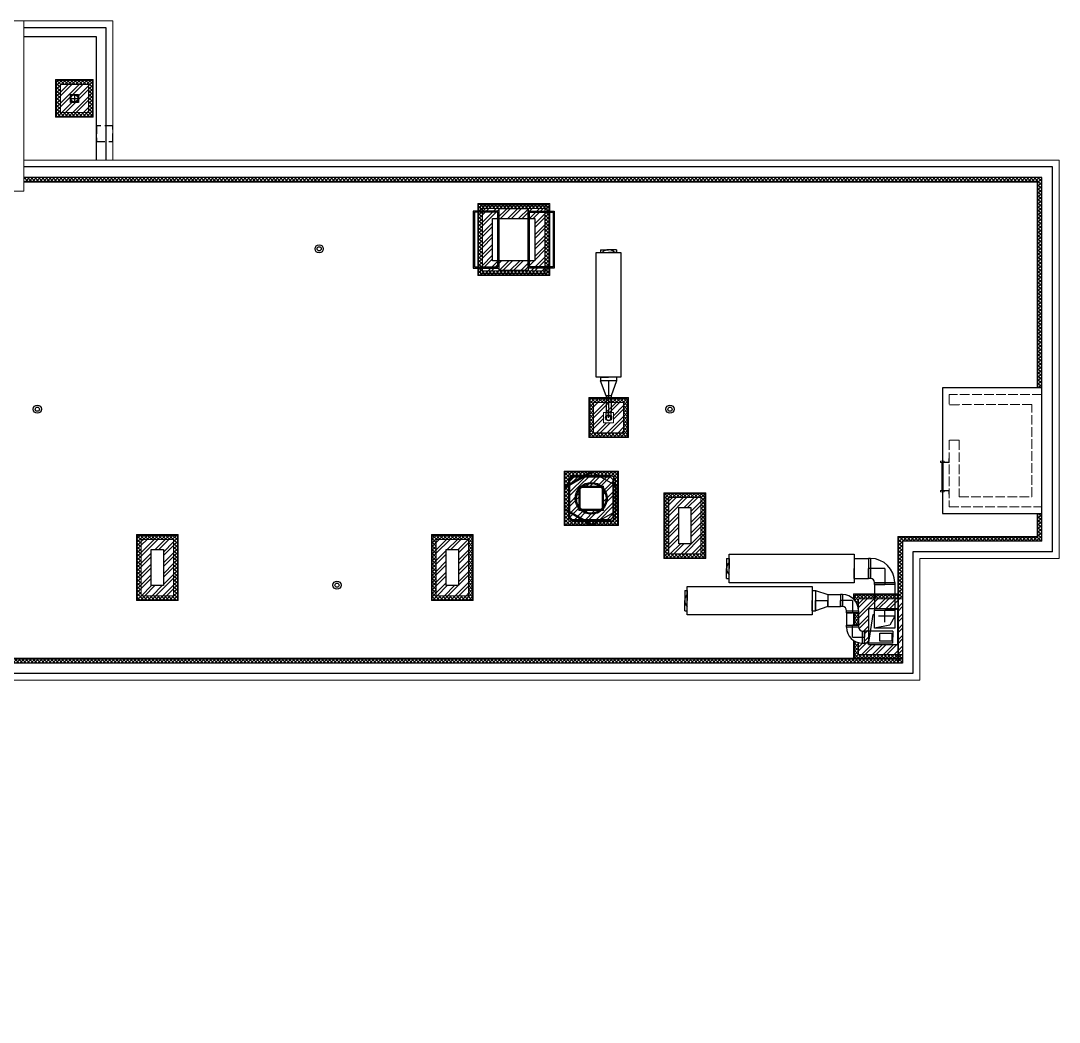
# Model space of a CAD drawing. Header units: millimetres. Extents: x -222892 to 671268, y 0 to 135099.
# Drawn here: x 633903 to 659752, y 106598 to 131531 of the extents above; entities that cross this region are included whole.
import ezdxf

# ---------------------------------------------------------------- set-up
doc = ezdxf.new("R2010")
doc.units = ezdxf.units.MM
for name, pattern in [('ACAD_ISO02W100', [15, 12, -3]), ('CENTER2', [28.575, 19.05, -3.175, 3.175, -3.175]), ('HIDDEN', [6, 4, -2])]:
    doc.linetypes.add(name, pattern=pattern)
for name, color, linetype in [('Aks_скрытые_линии', 7, 'HIDDEN'), ('Aks_Схема', 3, 'Continuous'), ('АР_Парапет', 142, 'Continuous'), ('Аэратор', 20, 'Continuous'), ('М_0_ВД1', 1, 'Continuous'), ('М_0_ПД2', 181, 'Continuous'), ('М_3_транзиты 7эт', 112, 'Continuous'), ('М_дефлектор', 122, 'Continuous'), ('перекр 0.3', 181, 'Continuous'), ('ПРОЕМЫ ОВ', 173, 'Continuous')]:
    doc.layers.add(name, color=color, linetype=linetype)
for name, color, linetype, lineweight in [('АР_Навесной фасад', 190, 'Continuous', 5), ('АР_Перегородки кирпич', 244, 'Continuous', 5), ('АР_Перегородки_кирпич_Штрих', 244, 'Continuous', 5), ('АР_Утеплитель', 154, 'Continuous', 5), ('АР_Штрих утеплитель', 24, 'Continuous', 5), ('М_0_В35', 142, 'Continuous', 25), ('пунктир', 251, 'Continuous', 5), ('Специальное оборудование', 7, 'Continuous', 5)]:
    doc.layers.add(name, color=color, linetype=linetype, lineweight=lineweight)

# ---------------------------------------------------------------- blocks, each defined once
blk = doc.blocks.new('A$Cd8bddbec')
at = {"color": 251, "linetype": 'ByBlock'}
for points in [[(-175, 0), (175, 0)], [(-2, 175), (-2, -175)]]:
    blk.add_lwpolyline(points, dxfattribs=at)
blk.add_circle((0, 0), 175, dxfattribs=at)
at = {"layer": 'М_дефлектор'}
blk.add_circle((-2, 0), 200, dxfattribs=at)
blk = doc.blocks.new('Aks_es_drop_rect_500_300_100_50_50_wipe')
at = {"color": 0, "linetype": 'ByBlock', "lineweight": -2}
blk.add_wipeout([(-2.5, 1.5), (2.5, 1.5), (2.5, -3), (-2.5, -3)], dxfattribs=at)
blk = doc.blocks.new('Aks_es_drop_rect_500_300_100_50_50')
at = {"color": 0, "linetype": 'ByBlock', "lineweight": -2}
blk.add_blockref('Aks_es_drop_rect_500_300_100_50_50_wipe', (0, 0), dxfattribs=at)
for p, q in [((-2.5, 1.5), (2.5, 1.5)), ((-2.5, -3), (-2.5, 1.5)), ((2.5, 1.5), (2.5, -3)), ((2.5, -3), (-2.5, -3))]:
    blk.add_line(p, q, dxfattribs=at)
at = {"layer": 'Aks_скрытые_линии'}
for p, q in [((-2.5, -1.5), (-1.25, 0.75)), ((-1.25, 0.75), (2.5, 1.5)), ((-2.5, -1.5), (2.5, -1.5))]:
    blk.add_line(p, q, dxfattribs=at)
at = {"layer": 'Aks_Схема'}
blk.add_line((0, 0), (0, -3), dxfattribs=at)
blk = doc.blocks.new('Aks_es_rect_300_90_100_50_50_wipe')
at = {"color": 0, "linetype": 'ByBlock', "lineweight": -2}
blk.add_wipeout([(1.5, -2.5), (1.5, -3), (-1.5, -3), (-1.5, -2.5), (-1.49, -2.19), (-1.45, -1.87), (-1.39, -1.57), (-1.3, -1.26), (-1.2, -0.97), (-1.06, -0.68), (-0.91, -0.41), (-0.74, -0.15), (-0.54, 0.1), (-0.33, 0.33), (-0.1, 0.54), (0.15, 0.74), (0.41, 0.91), (0.68, 1.06), (0.97, 1.2), (1.26, 1.3), (1.57, 1.39), (1.87, 1.45), (2.19, 1.49), (2.5, 1.5), (3, 1.5), (3, -1.5), (2.5, -1.5), (2.42, -1.5), (2.34, -1.51), (2.27, -1.53), (2.19, -1.55), (2.12, -1.58), (2.05, -1.61), (1.98, -1.65), (1.91, -1.69), (1.85, -1.74), (1.79, -1.79), (1.74, -1.85), (1.69, -1.91), (1.65, -1.98), (1.61, -2.05), (1.58, -2.12), (1.55, -2.19), (1.53, -2.27), (1.51, -2.34), (1.5, -2.42)], dxfattribs=at)
blk = doc.blocks.new('Aks_es_rect_300_90_100_50_50')
at = {"color": 0, "linetype": 'ByBlock', "lineweight": -2}
blk.add_blockref('Aks_es_rect_300_90_100_50_50_wipe', (0, 0), dxfattribs=at)
for p, q in [((2.5, -1.5), (2.5, 1.5)), ((2.5, 1.5), (3, 1.5)), ((3, 1.5), (3, -1.5)), ((-1.5, -2.5), (1.5, -2.5)), ((-1.5, -2.5), (-1.5, -3)), ((1.5, -2.5), (1.5, -3)), ((3, -1.5), (2.5, -1.5)), ((-1.5, -3), (1.5, -3))]:
    blk.add_line(p, q, dxfattribs=at)
for radius in [4, 1]:
    blk.add_arc((2.5, -2.5), radius, 90, 180, dxfattribs=at)
at = {"layer": 'Aks_Схема'}
for q in [(3, 0), (0, -3)]:
    blk.add_line((0, 0), q, dxfattribs=at)
blk = doc.blocks.new('ВВПС300_200')
at = {"linetype": 'ByBlock'}
for p, q in [((-1.5, 1), (1.5, 1)), ((-1.5, -1), (-1.5, 1)), ((1.5, 1), (1.5, -1)), ((1.5, -1), (-1.5, -1))]:
    blk.add_line(p, q, dxfattribs=at)
blk = doc.blocks.new('*U4608')
at = {"linetype": 'ByBlock'}
for p, q in [((-15.55, -3.05), (-15.55, 3.05)), ((-15.55, 3.05), (15.55, 3.05)), ((15.55, 3.05), (15.55, -3.05)), ((15.55, -3.05), (-15.55, -3.05))]:
    blk.add_line(p, q, dxfattribs=at)
blk = doc.blocks.new('Aks_rs_mixed_400x200_to_125_375_wipe')
at = {"color": 0, "linetype": 'ByBlock', "lineweight": -2}
blk.add_wipeout([(-2, 0), (2, 0), (0.625, 3.75), (-0.625, 3.75)], dxfattribs=at)
blk = doc.blocks.new('Aks_rs_mixed_400x200_to_125_375')
at = {"color": 0, "linetype": 'ByBlock', "lineweight": -2}
blk.add_blockref('Aks_rs_mixed_400x200_to_125_375_wipe', (0, 0), dxfattribs=at)
for p, q in [((-2, 0), (-0.625, 3.75)), ((-0.625, 3.75), (0.625, 3.75)), ((0.625, 3.75), (2, 0)), ((-2, 0), (2, 0))]:
    blk.add_line(p, q, dxfattribs=at)
at = {"layer": 'Aks_Схема'}
blk.add_line((0, 0), (0, 3.75), dxfattribs=at)
blk = doc.blocks.new('Aks_es_drop_rnd_125_125_wipe')
at = {"color": 0, "linetype": 'ByBlock', "lineweight": -2}
blk.add_wipeout([(-0.62, 0), (-0.62, 0.07), (-0.61, 0.13), (-0.59, 0.19), (-0.57, 0.25), (-0.54, 0.31), (-0.51, 0.37), (-0.46, 0.42), (-0.42, 0.46), (-0.37, 0.51), (-0.31, 0.54), (-0.25, 0.57), (-0.19, 0.59), (-0.13, 0.61), (-0.07, 0.62), (0, 0.62), (0.07, 0.62), (0.13, 0.61), (0.19, 0.59), (0.25, 0.57), (0.31, 0.54), (0.37, 0.51), (0.42, 0.46), (0.46, 0.42), (0.51, 0.37), (0.54, 0.31), (0.57, 0.25), (0.59, 0.19), (0.61, 0.13), (0.62, 0.07), (0.62, 0), (0.62, -1.25), (-0.62, -1.25)], dxfattribs=at)
blk = doc.blocks.new('Aks_es_drop_rnd_125_125')
at = {"color": 0, "linetype": 'ByBlock', "lineweight": -2}
blk.add_arc((0, 0), 0.625, 0, 180, dxfattribs=at)
blk.add_blockref('Aks_es_drop_rnd_125_125_wipe', (0, 0), dxfattribs=at)
for p, q in [((-0.62, 0), (-0.62, -1.25)), ((0.62, 0), (0.62, -1.25)), ((-0.62, -1.25), (0.62, -1.25))]:
    blk.add_line(p, q, dxfattribs=at)
at = {"color": 200, "linetype": 'CENTER2', "lineweight": -2}
blk.add_line((0, 0), (0, -1.25), dxfattribs=at)
at = {"color": 0, "linetype": 'ByBlock', "lineweight": -2}
blk.add_arc((0, 0), 0.625, 0, 180, dxfattribs=at)
at = {"layer": 'Aks_скрытые_линии'}
for centre, radius, start, end in [((0, 0), 0.625, 180, 0), ((0.11, 0.11), 0.644, 149.0362, 300.9638)]:
    blk.add_arc(centre, radius, start, end, dxfattribs=at)
at = {"layer": 'Aks_Схема'}
blk.add_line((0, 0), (0, -1.25), dxfattribs=at)
blk = doc.blocks.new('*U4720')
at = {"linetype": 'ByBlock'}
for p, q in [((-15.55, -3.55), (-15.55, 3.55)), ((-15.55, 3.55), (15.55, 3.55)), ((15.55, 3.55), (15.55, -3.55)), ((15.55, -3.55), (-15.55, -3.55))]:
    blk.add_line(p, q, dxfattribs=at)
blk = doc.blocks.new('Aks_rs_rect_500x300_to_300x200_300_wipe')
at = {"color": 0, "linetype": 'ByBlock', "lineweight": -2}
blk.add_wipeout([(-2.5, 0), (2.5, 0), (1.5, 3), (-1.5, 3)], dxfattribs=at)
blk = doc.blocks.new('Aks_rs_rect_500x300_to_300x200_300')
at = {"color": 0, "linetype": 'ByBlock', "lineweight": -2}
blk.add_blockref('Aks_rs_rect_500x300_to_300x200_300_wipe', (0, 0), dxfattribs=at)
for p, q in [((-2.5, 0), (-1.5, 3)), ((-1.5, 3), (1.5, 3)), ((1.5, 3), (2.5, 0)), ((-2.5, 0), (2.5, 0))]:
    blk.add_line(p, q, dxfattribs=at)
at = {"layer": 'Aks_Схема'}
blk.add_line((0, 0), (0, 3), dxfattribs=at)
blk = doc.blocks.new('Aks_es_rect_500_90_100_50_50_wipe')
at = {"color": 0, "linetype": 'ByBlock', "lineweight": -2}
blk.add_wipeout([(2.5, -3.5), (2.5, -4), (-2.5, -4), (-2.5, -3.5), (-2.48, -3.03), (-2.43, -2.56), (-2.33, -2.1), (-2.21, -1.65), (-2.04, -1.2), (-1.85, -0.78), (-1.62, -0.37), (-1.35, 0.03), (-1.06, 0.4), (-0.74, 0.74), (-0.4, 1.06), (-0.03, 1.35), (0.37, 1.62), (0.78, 1.85), (1.2, 2.04), (1.65, 2.21), (2.1, 2.33), (2.56, 2.43), (3.03, 2.48), (3.5, 2.5), (4, 2.5), (4, -2.5), (3.5, -2.5), (3.42, -2.5), (3.34, -2.51), (3.27, -2.53), (3.19, -2.55), (3.12, -2.58), (3.05, -2.61), (2.98, -2.65), (2.91, -2.69), (2.85, -2.74), (2.79, -2.79), (2.74, -2.85), (2.69, -2.91), (2.65, -2.98), (2.61, -3.05), (2.58, -3.12), (2.55, -3.19), (2.53, -3.27), (2.51, -3.34), (2.5, -3.42)], dxfattribs=at)
blk = doc.blocks.new('Aks_es_rect_500_90_100_50_50')
at = {"color": 0, "linetype": 'ByBlock', "lineweight": -2}
blk.add_blockref('Aks_es_rect_500_90_100_50_50_wipe', (0, 0), dxfattribs=at)
for p, q in [((3.5, -2.5), (3.5, 2.5)), ((3.5, 2.5), (4, 2.5)), ((4, 2.5), (4, -2.5)), ((4, -2.5), (3.5, -2.5)), ((-2.5, -3.5), (2.5, -3.5)), ((-2.5, -3.5), (-2.5, -4)), ((-2.5, -4), (2.5, -4)), ((2.5, -3.5), (2.5, -4))]:
    blk.add_line(p, q, dxfattribs=at)
for radius in [6, 1]:
    blk.add_arc((3.5, -3.5), radius, 90, 180, dxfattribs=at)
at = {"layer": 'Aks_Схема'}
for q in [(4, 0), (0, -4)]:
    blk.add_line((0, 0), q, dxfattribs=at)
blk = doc.blocks.new('A$C64099ede')
at = {"layer": 'М_0_ПД2', "color": 251}
for points in [[(-455, 0), (-192, 455)], [(-455, 0), (-192, 455)], [(-438, -10), (-175, 445)], [(-192, 455), (192, 455)], [(-192, 455), (192, 455)], [(-175, 445), (-192, 455)], [(175, 445), (192, 455)], [(438, -10), (175, 445)], [(455, 0), (192, 455)], [(-455, 0), (-192, -455)], [(-455, 0), (-438, -10)], [(455, 0), (192, -455)], [(455, 0), (438, -10)], [(192, -435), (-192, -435)], [(192, -455), (-192, -455)], [(192, -455), (-192, -455)]]:
    blk.add_lwpolyline(points, dxfattribs=at)
blk.add_circle((0, 0), 270, dxfattribs=at)
at = {"layer": 'М_0_ПД2', "color": 7}
blk.add_circle((0, 0), 250, dxfattribs=at)
blk = doc.blocks.new('A$C744eaef8')
at = {"layer": 'М_0_ПД2', "color": 7}
for points in [[(390, -477), (-390, -477), (-463, -405), (-463, 376), (-390, 448), (390, 448), (463, 376), (463, -405)], [(375, -427), (-375, -427), (-427, -375), (-427, 375), (-375, 427), (375, 427), (427, 375), (427, -375)]]:
    blk.add_lwpolyline(points, close=True, dxfattribs=at)
at = {"layer": 'М_0_ПД2', "xscale": 1.175824175868132, "yscale": 1.175824175868132, "zscale": 1.175824175868132}
blk.add_blockref('A$C64099ede', (0, 0), dxfattribs=at)
blk = doc.blocks.new('A$C608f0813')
at = {"layer": 'М_0_ВД1', "color": 7}
for points in [[(677, 575), (677, 677), (-678, 677), (-678, 575)], [(-678, -575), (-678, -678), (677, -678), (677, -575)]]:
    blk.add_lwpolyline(points, dxfattribs=at)
at = {"layer": 'М_0_ВД1'}
for points in [[(-817, -575), (-294, -575), (-294, 575), (-817, 575)], [(-294, 625), (294, 625), (294, -625), (-294, -625)], [(818, -575), (294, -575), (294, 575), (818, 575)]]:
    blk.add_lwpolyline(points, close=True, dxfattribs=at)
at = {"layer": 'М_0_ВД1', "color": 251}
for points in [[(-792, -550), (-319, -550), (-319, 550), (-792, 550)], [(793, -550), (319, -550), (319, 550), (793, 550)]]:
    blk.add_lwpolyline(points, close=True, dxfattribs=at)
blk = doc.blocks.new('LADDER_12760 - LADDER_12760-5164013-3_1 этаж')
at = {"layer": 'Специальное оборудование'}
for p, q in [((25, 95), (-50, 95)), ((-50, 95), (-50, 88)), ((-50, 88), (18, 88)), ((0, 0), (25, 0)), ((0, -76.2), (0, 0)), ((18, 88), (18, 0)), ((25, 0), (25, 95)), ((25, 0), (25, -76.2)), ((575, 95), (575, 0)), ((650, 95), (575, 95)), ((575, 0), (600, 0)), ((575, -76.2), (575, 0)), ((582, 0), (582, 88)), ((582, 88), (650, 88)), ((600, 0), (600, -76.2)), ((650, 88), (650, 95)), ((25, -76.2), (0, -76.2)), ((25, -25.4), (575, -25.4)), ((575, -45.4), (25, -45.4)), ((600, -76.2), (575, -76.2))]:
    blk.add_line(p, q, dxfattribs=at)

msp = doc.modelspace()

# ---------------------------------------------------------------- hatches: boundary and pattern name
at = {"layer": 'АР_Перегородки_кирпич_Штрих', "ltscale": 500}
h = msp.add_hatch(dxfattribs=at)
h.set_pattern_fill('ANSI32', color=256, scale=20)
h.paths.add_polyline_path([(635588.3, 129247.5), (634889.2, 129247.5), (634889.2, 129947.5), (635588.3, 129947.5)])
h.paths.add_polyline_path([(635338.3, 129497.5), (635139.2, 129497.5), (635139.2, 129697.5), (635338.3, 129697.5)], flags=16)
h = msp.add_hatch(dxfattribs=at)
h.set_pattern_fill('ANSI32', color=256, scale=20)
h.paths.add_polyline_path([(646948.7, 125307.3), (645397.7, 125307.3), (645397.7, 126858.3), (646948.7, 126858.3)])
h.paths.add_polyline_path([(646698.7, 125557.3), (645647.7, 125557.3), (645647.7, 126608.3), (646698.7, 126608.3)], flags=16)
h = msp.add_hatch(dxfattribs=at)
h.set_pattern_fill('ANSI32', color=256, scale=20)
h.paths.add_polyline_path([(648909.9, 121272.2), (648159.9, 121272.2), (648159.9, 122028.5), (648909.9, 122028.5)])
h.paths.add_polyline_path([(648659.9, 121522.2), (648409.9, 121522.2), (648409.9, 121778.5), (648659.9, 121778.5)], flags=16)
h = msp.add_hatch(dxfattribs=at)
h.set_pattern_fill('ANSI32', color=256, scale=20)
h.paths.add_polyline_path([(648658.7, 119084.7), (647546.6, 119084.7), (647546.6, 120196.8), (648658.7, 120196.8)])
h.paths.add_polyline_path([(648408.7, 119334.7), (647796.6, 119334.7), (647796.6, 119946.8), (648408.7, 119946.8)], flags=16)
h = msp.add_hatch(dxfattribs=at)
h.set_pattern_fill('ANSI32', color=256, scale=20)
h.paths.add_polyline_path([(650582.3, 118510.7), (650282.3, 118510.7), (650282.3, 119410.7), (650582.3, 119410.7)], flags=16)
h.paths.add_polyline_path([(650832.3, 118260.7), (650032.3, 118260.7), (650032.3, 119660.7), (650832.3, 119660.7)])
h = msp.add_hatch(dxfattribs=at)
h.set_pattern_fill('ANSI32', color=256, scale=20)
h.paths.add_polyline_path([(637452.7, 117466.9), (637152.7, 117466.9), (637152.7, 118366.9), (637452.7, 118366.9)], flags=16)
h.paths.add_polyline_path([(637702.7, 117216.9), (636902.7, 117216.9), (636902.7, 118616.9), (637702.7, 118616.9)])
h = msp.add_hatch(dxfattribs=at)
h.set_pattern_fill('ANSI32', color=256, scale=20)
h.paths.add_polyline_path([(644796.1, 117466.9), (644496.1, 117466.9), (644496.1, 118366.9), (644796.1, 118366.9)], flags=16)
h.paths.add_polyline_path([(645046.1, 117216.9), (644246.1, 117216.9), (644246.1, 118616.9), (645046.1, 118616.9)])
h = msp.add_hatch(dxfattribs=at)
h.set_pattern_fill('ANSI32', color=256, scale=20)
h.paths.add_polyline_path([(655732.4, 116890.7), (655002.4, 116890.7), (655002.4, 116000.7), (655732.4, 116000.7)], flags=16)
h.paths.add_polyline_path([(655852.4, 117140.7), (654752.4, 117140.7), (654752.4, 115750.7), (655852.4, 115750.7)])
at = {"layer": 'АР_Утеплитель', "ltscale": 500}
h = msp.add_hatch(dxfattribs=at)
h.set_pattern_fill('ANSI37', color=256, scale=20)
h.paths.add_polyline_path([(635688.3, 129147.5), (634789.2, 129147.5), (634789.2, 130047.5), (635688.3, 130047.5)])
h.paths.add_polyline_path([(635588.3, 129247.5), (634889.2, 129247.5), (634889.2, 129947.5), (635588.3, 129947.5)], flags=16)
h = msp.add_hatch(dxfattribs=at)
h.set_pattern_fill('ANSI37', color=256, scale=20)
h.paths.add_polyline_path([(646948.7, 125307.3), (645397.7, 125307.3), (645397.7, 126858.3), (646948.7, 126858.3)], flags=16)
h.paths.add_polyline_path([(647048.7, 125207.3), (645297.7, 125207.3), (645297.7, 126958.3), (647048.7, 126958.3)])
h = msp.add_hatch(dxfattribs=at)
h.set_pattern_fill('ANSI37', color=256, scale=20)
h.paths.add_polyline_path([(648909.9, 121272.2), (648159.9, 121272.2), (648159.9, 122028.5), (648909.9, 122028.5)], flags=16)
h.paths.add_polyline_path([(649009.9, 121172.2), (648059.9, 121172.2), (648059.9, 122128.5), (649009.9, 122128.5)])
h = msp.add_hatch(dxfattribs=at)
h.set_pattern_fill('ANSI37', color=256, scale=20)
h.paths.add_polyline_path([(648758.7, 118984.7), (647446.6, 118984.7), (647446.6, 120296.8), (648758.7, 120296.8)])
h.paths.add_polyline_path([(648658.7, 119084.7), (647546.6, 119084.7), (647546.6, 120196.8), (648658.7, 120196.8)], flags=16)
h = msp.add_hatch(dxfattribs=at)
h.set_pattern_fill('ANSI37', color=256, scale=20)
h.paths.add_polyline_path([(650832.3, 118260.7), (650032.3, 118260.7), (650032.3, 119660.7), (650832.3, 119660.7)], flags=16)
h.paths.add_polyline_path([(650932.3, 118160.7), (649932.3, 118160.7), (649932.3, 119760.7), (650932.3, 119760.7)])
h = msp.add_hatch(dxfattribs=at)
h.set_pattern_fill('ANSI37', color=256, scale=20)
h.paths.add_polyline_path([(637702.7, 117216.9), (636902.7, 117216.9), (636902.7, 118616.9), (637702.7, 118616.9)], flags=16)
h.paths.add_polyline_path([(637802.7, 117116.9), (636802.7, 117116.9), (636802.7, 118716.9), (637802.7, 118716.9)])
h = msp.add_hatch(dxfattribs=at)
h.set_pattern_fill('ANSI37', color=256, scale=20)
h.paths.add_polyline_path([(645046.1, 117216.9), (644246.1, 117216.9), (644246.1, 118616.9), (645046.1, 118616.9)], flags=16)
h.paths.add_polyline_path([(645146.1, 117116.9), (644146.1, 117116.9), (644146.1, 118716.9), (645146.1, 118716.9)])
h = msp.add_hatch(dxfattribs=at)
h.set_pattern_fill('ANSI37', color=256, scale=20)
h.paths.add_polyline_path([(655852.4, 117140.7), (654752.4, 117140.7), (654752.4, 115750.7), (655852.4, 115750.7)], flags=17)
h.paths.add_polyline_path([(655852.4, 117240.7), (654652.4, 117240.7), (654652.4, 115660.7), (655852.4, 115660.7)])
at = {"layer": 'АР_Штрих утеплитель', "ltscale": 500}
h = msp.add_hatch(dxfattribs=at)
h.set_pattern_fill('ANSI37', color=256, scale=20)
h.paths.add_polyline_path([(633982.9, 127630.7), (659222.4, 127630.7), (659222.4, 127530.7), (633982.9, 127530.7)])
h = msp.add_hatch(dxfattribs=at)
h.set_pattern_fill('ANSI37', color=256, scale=20)
h.paths.add_polyline_path([(659322.3, 127630.7), (659222.4, 127630.7), (659222.4, 122390.7), (659322.3, 122390.7)])
h = msp.add_hatch(dxfattribs=at)
h.set_pattern_fill('ANSI37', color=256, scale=20)
h.paths.add_polyline_path([(659322.3, 119260.7), (659222.4, 119260.7), (659222.4, 118670.7), (655752.4, 118670.7), (655752.4, 117240.7), (655852.4, 117240.7), (655852.4, 118570.7), (659322.3, 118570.7)])
h = msp.add_hatch(dxfattribs=at)
h.set_pattern_fill('ANSI37', color=256, scale=20)
edge = h.paths.add_edge_path()
edge.add_line((655852.4, 115600.7), (626412.1, 115600.7))
edge.add_line((626412.1, 115600.7), (626412.1, 114806.7))
edge.add_arc((617055.5, 115605.8), 9390.7, 338.72197, 355.11842, ccw=False)
edge.add_line((625806, 112198), (625534.2, 111569.2))
edge.add_line((625534.2, 111569.2), (625228.4, 110981.5))
edge.add_arc((617063.4, 115603.8), 9382.6, 315.87509, 330.48576, ccw=False)
edge.add_arc((617071.9, 115579.9), 9359.9, 288.64048, 315.94366, ccw=False)
edge.add_line((620063.6, 106711), (620048.9, 106600.7))
edge.add_arc((617071.9, 115579.9), 9459.8, 288.34264, 309.29993)
edge.add_arc((617071.9, 115579.9), 9459.9, 309.29993, 315.94294)
edge.add_arc((617063.4, 115603.8), 9482.6, 315.87509, 330.27244)
edge.add_line((625298, 110901.6), (625618.6, 111513.9))
edge.add_arc((617063.4, 115603.8), 9482.6, 334.44954, 338.74407)
edge.add_arc((617087.6, 115597.6), 9457.8, 338.7258, 355.1923)
edge.add_line((626512.1, 114804.9), (626512.1, 115540.7))
edge.add_line((626512.1, 115540.7), (655852.4, 115540.7))
edge.add_line((655852.4, 115540.7), (655852.4, 115600.7))
h.paths.add_polyline_path([(655852.4, 115640.7), (626412.1, 115640.7), (626412.1, 115600.7), (655852.4, 115600.7)])

# ---------------------------------------------------------------- linework, layer by layer
at = {"layer": 'АР_Навесной фасад', "ltscale": 100}
for p, q in [((633982.9, 131530.7), (625642.3, 131530.7)), ((633982.9, 127289.6), (633982.9, 131530.7)), ((636192.3, 131530.7), (633982.9, 131530.7)), ((636192.3, 128060.7), (636192.3, 131530.7)), ((659752.4, 128060.7), (633983.6, 128060.7)), ((659752.4, 118140.7), (659752.4, 128060.7)), ((625642.3, 127289.6), (633982.9, 127289.6)), ((659752.4, 118140.7), (656282.4, 118140.7)), ((656282.4, 118140.7), (656282.4, 115110.7)), ((656282.4, 115110.7), (626941.7, 115110.7))]:
    msp.add_line(p, q, dxfattribs=at)
msp.add_lwpolyline([(625643.6, 131530.7), (633983.6, 131530.7)], dxfattribs=at)
at = {"layer": 'АР_Парапет', "ltscale": 500}
for p, q in [((633982.9, 131360.7), (636022.3, 131360.7)), ((636022.3, 131360.7), (636022.3, 128060.7)), ((635792.4, 131130.7), (633982.9, 131130.7)), ((635792.4, 128060.7), (635792.4, 131130.7)), ((659582.4, 127890.7), (633982.9, 127890.7)), ((659582.4, 118310.7), (659582.4, 127890.7)), ((659322.3, 127630.7), (633982.9, 127630.7)), ((659322.3, 122390.7), (659322.3, 127630.7)), ((659322.3, 122390.7), (659322.3, 122402.6)), ((659322.3, 118570.7), (659322.3, 119260.7)), ((659322.3, 118570.7), (655852.4, 118570.7)), ((655852.4, 118570.7), (655852.4, 115540.7)), ((659582.4, 118310.7), (656112.4, 118310.7)), ((656112.4, 118310.7), (656112.4, 115280.7)), ((655852.4, 115540.7), (626512.1, 115540.7)), ((656112.4, 115280.7), (626772.1, 115280.7))]:
    msp.add_line(p, q, dxfattribs=at)
msp.add_lwpolyline([(659322.3, 122390.7), (656847.4, 122390.7), (656847.3, 119260.7), (659322.4, 119260.7), (659322.3, 122390.7)], dxfattribs=at)
at = {"layer": 'АР_Перегородки кирпич', "linetype": 'Continuous', "ltscale": 100}
for points in [[(635708.3, 129127.5), (634769.2, 129127.4), (634769.2, 130067.4), (635708.3, 130067.5)], [(635688.3, 129147.5), (634789.2, 129147.5), (634789.2, 130047.5), (635688.3, 130047.5)], [(635588.3, 129247.5), (634889.2, 129247.5), (634889.2, 129947.5), (635588.3, 129947.5)], [(635338.3, 129497.5), (635139.2, 129497.5), (635139.2, 129697.5), (635338.3, 129697.5)], [(646948.7, 125307.3), (645397.7, 125307.3), (645397.7, 126858.3), (646948.7, 126858.3)], [(646698.7, 125557.3), (645647.7, 125557.3), (645647.7, 126608.3), (646698.7, 126608.3)], [(648909.9, 121272.2), (648159.9, 121272.2), (648159.9, 122028.5), (648909.9, 122028.5)], [(648659.9, 121522.2), (648409.9, 121522.2), (648409.9, 121778.5), (648659.9, 121778.5)], [(648658.7, 119084.7), (647546.6, 119084.7), (647546.6, 120196.8), (648658.7, 120196.8)], [(648408.7, 119334.7), (647796.6, 119334.7), (647796.6, 119946.8), (648408.7, 119946.8)], [(650832.3, 118260.7), (650032.3, 118260.7), (650032.3, 119660.7), (650832.3, 119660.7)], [(637702.7, 117216.9), (636902.7, 117216.9), (636902.7, 118616.9), (637702.7, 118616.9)], [(645046.1, 117216.9), (644246.1, 117216.9), (644246.1, 118616.9), (645046.1, 118616.9)], [(655852.4, 117140.7), (654752.4, 117140.7), (654752.4, 115750.7), (655852.4, 115750.7)]]:
    msp.add_lwpolyline(points, close=True, dxfattribs=at)
at = {"layer": 'АР_Перегородки кирпич', "ltscale": 500}
msp.add_lwpolyline([(648659.9, 121522.2), (648409.9, 121522.2), (648409.9, 121778.5), (648659.9, 121778.5)], close=True, dxfattribs=at)
at = {"layer": 'АР_Утеплитель', "ltscale": 500}
for p, q in [((655732.4, 117260.7), (654632.4, 117260.7)), ((654632.4, 117260.7), (654632.4, 115660.7))]:
    msp.add_line(p, q, dxfattribs=at)
for points in [[(647068.7, 125187.3), (645277.7, 125187.3), (645277.7, 126978.3), (647068.7, 126978.3)], [(647048.7, 125207.3), (645297.7, 125207.3), (645297.7, 126958.3), (647048.7, 126958.3)], [(647048.7, 125207.3), (645297.7, 125207.3), (645297.7, 126958.3), (647048.7, 126958.3)], [(649029.9, 121152.2), (648039.9, 121152.2), (648039.9, 122148.5), (649029.9, 122148.5)], [(649009.9, 121172.2), (648059.9, 121172.2), (648059.9, 122128.5), (649009.9, 122128.5)], [(648778.7, 118964.7), (647426.6, 118964.7), (647426.6, 120316.8), (648778.7, 120316.8)], [(648758.7, 118984.7), (647446.6, 118984.7), (647446.6, 120296.8), (648758.7, 120296.8)], [(650952.3, 118140.7), (649912.3, 118140.7), (649912.3, 119780.7), (650952.3, 119780.7)], [(650932.3, 118160.7), (649932.3, 118160.7), (649932.3, 119760.7), (650932.3, 119760.7)], [(637822.7, 117096.9), (636782.7, 117096.9), (636782.7, 118736.9), (637822.7, 118736.9)], [(637802.7, 117116.9), (636802.7, 117116.9), (636802.7, 118716.9), (637802.7, 118716.9)], [(645166.1, 117096.9), (644126.1, 117096.9), (644126.1, 118736.9), (645166.1, 118736.9)], [(645146.1, 117116.9), (644146.1, 117116.9), (644146.1, 118716.9), (645146.1, 118716.9)]]:
    msp.add_lwpolyline(points, close=True, dxfattribs=at)
msp.add_lwpolyline([(655732.4, 117240.7), (654652.4, 117240.7), (654652.4, 115660.7), (655852.4, 115660.7), (655852.4, 117140.7)], dxfattribs=at)
at = {"layer": 'АР_Штрих утеплитель', "ltscale": 500}
for p, q in [((659222.4, 127530.7), (633982.9, 127530.7)), ((659202.4, 127510.7), (633982.9, 127510.7)), ((659202.4, 122390.7), (659202.4, 127510.7)), ((659222.4, 122390.7), (659222.4, 127530.7)), ((659202.4, 122390.7), (659202.4, 122402.6)), ((659222.4, 122390.7), (659222.4, 122402.6)), ((659202.4, 118690.7), (659202.4, 119260.7)), ((659222.4, 118670.7), (659222.4, 119260.7)), ((659202.4, 118690.7), (655732.4, 118690.7)), ((655732.4, 118690.7), (655732.4, 115540.7)), ((659222.4, 118670.7), (655752.4, 118670.7)), ((655752.4, 118670.7), (655752.4, 115540.7)), ((655852.4, 115660.7), (626392.1, 115660.7)), ((655852.4, 115640.7), (626412.1, 115640.7))]:
    msp.add_line(p, q, dxfattribs=at)
at = {"layer": 'Аэратор'}
for centre, radius in [((641331.1, 125853.7), 101.6), ((641331.1, 125853.7), 51.6), ((634317.3, 121859.9), 101.6), ((634317.3, 121859.9), 51.6), ((650063.6, 121859.9), 101.6), ((650063.6, 121859.9), 51.6), ((641773.1, 117478.6), 101.6), ((641773.1, 117478.6), 51.6)]:
    msp.add_circle(centre, radius, dxfattribs=at)
at = {"layer": 'М_0_В35', "linetype": 'Continuous'}
for p, q in [((648334.9, 125828.9), (648534.9, 125828.9)), ((648334.9, 125828.9), (648334.9, 125764.5)), ((648334.9, 125764.5), (648534.9, 125764.5)), ((648734.9, 125828.9), (648534.9, 125828.9)), ((648734.9, 125764.5), (648534.9, 125764.5)), ((648734.9, 125828.9), (648734.9, 125764.5)), ((648334.9, 122654.5), (648534.9, 122654.5)), ((648334.9, 122654.5), (648334.9, 122570.2)), ((648334.9, 122570.2), (648534.9, 122570.2)), ((648734.9, 122654.5), (648534.9, 122654.5)), ((648734.9, 122570.2), (648534.9, 122570.2)), ((648734.9, 122654.5), (648734.9, 122570.2)), ((648472.4, 122195.2), (648534.9, 122195.2)), ((648472.4, 122195.2), (648472.4, 121772.2)), ((648597.4, 122195.2), (648534.9, 122195.2)), ((648597.4, 122195.2), (648597.4, 121772.2)), ((648472.4, 121772.2), (648534.9, 121772.2)), ((648597.4, 121772.2), (648534.9, 121772.2)), ((651471.6, 118144.3), (651471.6, 117894.3)), ((651471.6, 118144.3), (651536, 118144.3)), ((651536, 118144.3), (651536, 117894.3)), ((654646, 118144.3), (654646, 117894.3)), ((654646, 118144.3), (655007.4, 118144.3)), ((655007.4, 118144.3), (655007.4, 117894.3)), ((651471.6, 117644.3), (651471.6, 117894.3)), ((651536, 117644.3), (651536, 117894.3)), ((654646, 117644.3), (654646, 117894.3)), ((655007.4, 117644.3), (655007.4, 117894.3)), ((651471.6, 117644.3), (651536, 117644.3)), ((654646, 117644.3), (655007.4, 117644.3)), ((655157.4, 117494.3), (655407.4, 117494.3)), ((655657.4, 117494.3), (655407.4, 117494.3)), ((650429.4, 117344.3), (650429.4, 117094.3)), ((650429.4, 117344.3), (650493.8, 117344.3)), ((650493.8, 117344.3), (650493.8, 117094.3)), ((653603.8, 117344.3), (653603.8, 117094.3)), ((653603.8, 117344.3), (653688.9, 117344.3)), ((653688.9, 117344.3), (653688.9, 117094.3)), ((654307.4, 117244.3), (654307.4, 117094.3)), ((650429.4, 116844.3), (650429.4, 117094.3)), ((650429.4, 116844.3), (650493.8, 116844.3)), ((650493.8, 116844.3), (650493.8, 117094.3)), ((653603.8, 116844.3), (653603.8, 117094.3)), ((653603.8, 116844.3), (653688.9, 116844.3)), ((653688.9, 116844.3), (653688.9, 117094.3)), ((654307.4, 116944.3), (654307.4, 117094.3)), ((654457.4, 116794.3), (654607.4, 116794.3)), ((654757.4, 116794.3), (654607.4, 116794.3)), ((654907.4, 116335.2), (654907.4, 116185.2)), ((654907.4, 116035.2), (654907.4, 116185.2)), ((655614.2, 116035.2), (655614.2, 116185.2)), ((655614.2, 116035.2), (654907.4, 116035.2))]:
    msp.add_line(p, q, dxfattribs=at)
at = {"layer": 'М_0_В35', "color": 200, "linetype": 'CENTER2'}
msp.add_line((648534.9, 122195.2), (648534.9, 121772.2), dxfattribs=at)
at = {"layer": 'М_0_В35'}
for centre, start, end in [((648534.9, 125604.1), 45.53454, 134.46546), ((651696.5, 117894.3), 135.53454, 224.46546), ((650654.2, 117094.3), 135.53454, 224.46546)]:
    msp.add_arc(centre, 224.8, start, end, dxfattribs=at)
at = {"layer": 'перекр 0.3', "linetype": 'HIDDEN', "ltscale": 50}
msp.add_lwpolyline([(635792.4, 128521.1), (636192.3, 128521.1), (636192.3, 128918.9), (635792.4, 128918.9)], close=True, dxfattribs=at)
msp.add_lwpolyline([(635792.4, 128521.1), (636192.3, 128521.1), (636192.3, 128918.9), (635792.4, 128918.9)], close=True, dxfattribs=at)
at = {"layer": 'ПРОЕМЫ ОВ', "ltscale": 500}
for points in [[(635338.3, 129497.5), (635139.2, 129497.5), (635139.2, 129697.5), (635338.3, 129697.5)], [(646698.7, 125557.3), (645647.7, 125557.3), (645647.7, 126608.3), (646698.7, 126608.3)], [(648378.9, 119365.7), (647828.9, 119365.7), (647828.9, 119915.7), (648378.9, 119915.7)], [(650582.3, 118510.7), (650282.3, 118510.7), (650282.3, 119410.7), (650582.3, 119410.7)], [(637452.7, 117466.9), (637152.7, 117466.9), (637152.7, 118366.9), (637452.7, 118366.9)], [(644796.1, 117466.9), (644496.1, 117466.9), (644496.1, 118366.9), (644796.1, 118366.9)], [(655732.4, 116890.7), (655002.4, 116890.7), (655002.4, 116000.7), (655732.4, 116000.7)]]:
    msp.add_lwpolyline(points, close=True, dxfattribs=at)
msp.add_lwpolyline([(655002.4, 116000.7), (655120.7, 116746), (655732.4, 116890.7)], dxfattribs=at)
msp.add_circle((648534.9, 121647.2), 75, dxfattribs=at)
at = {"layer": 'пунктир', "linetype": 'ACAD_ISO02W100', "ltscale": 20}
for p, q in [((657262.3, 121965.7), (657012.4, 121965.7)), ((657262.3, 121085.7), (657012.4, 121085.7))]:
    msp.add_line(p, q, dxfattribs=at)
for points in [[(657012.4, 121085.7), (657012.3, 119425.7), (659322.3, 119425.7), (659322.4, 122225.7)], [(659322.3, 122225.7), (657012.4, 122225.7), (657012.4, 121965.7)], [(657262.3, 121085.7), (657262.3, 119675.7), (659072.3, 119675.7), (659072.4, 121975.7), (657262.3, 121975.7), (657262.3, 121965.7)]]:
    msp.add_lwpolyline(points, dxfattribs=at)

# ---------------------------------------------------------------- block references
at = {"layer": 'М_0_В35', "linetype": 'ByBlock', "xscale": 100, "yscale": 100, "zscale": 100}
for name, p, rotation in [('*U4608', (648534.9, 124209.5), 89.99999999999596), ('*U4720', (653091, 117894.3), 179.999999999996), ('*U4720', (652048.8, 117094.3), 179.999999999996)]:
    msp.add_blockref(name, p, dxfattribs=dict(at, rotation=rotation))
at = {"layer": 'М_0_ВД1', "xscale": 1.234188990825688, "yscale": 1.234188990825688, "zscale": 1.234188990825688}
msp.add_blockref('A$C608f0813', (646173.2, 126082.8), dxfattribs=at)
at = {"layer": 'М_3_транзиты 7эт', "linetype": 'ByBlock', "xscale": 1.25159157, "yscale": 1.25159157, "zscale": 1.25159157, "rotation": 90}
msp.add_blockref('A$C744eaef8', (648103.9, 119640.7), dxfattribs=at)
at = {"layer": 'М_дефлектор', "xscale": 0.5, "yscale": 0.5, "zscale": 0.5}
msp.add_blockref('A$Cd8bddbec', (635239.2, 129597.5), dxfattribs=at)
at = {"layer": 'Специальное оборудование', "xscale": -1.2705, "yscale": 1.2705, "zscale": 1.2705, "rotation": 270}
msp.add_blockref('LADDER_12760 - LADDER_12760-5164013-3_1 этаж', (656891.8, 119805.7), dxfattribs=at)

# ---------------------------------------------------------------- next in the draw order: block references
at = {"layer": 'М_0_В35', "linetype": 'Continuous', "xscale": 100, "yscale": 100, "zscale": 100}
for name, p, rotation in [('Aks_rs_mixed_400x200_to_125_375', (648534.9, 122570.2), 179.9999999999972), ('Aks_es_drop_rnd_125_125', (648534.9, 121647.2), 179.9999999999978), ('Aks_rs_rect_500x300_to_300x200_300', (653688.9, 117094.3), 269.9999999999959), ('Aks_es_drop_rect_500_300_100_50_50', (655407.4, 116560.2), 179.9999999999962)]:
    msp.add_blockref(name, p, dxfattribs=dict(at, rotation=rotation))

# ---------------------------------------------------------------- next in the draw order: linework, layer by layer
at = {"layer": 'М_0_В35', "linetype": 'Continuous'}
for p, q in [((655157.4, 117494.3), (655157.4, 116860.2)), ((655657.4, 117494.3), (655657.4, 116860.2)), ((653988.9, 117244.3), (653988.9, 117094.3)), ((653988.9, 117244.3), (654307.4, 117244.3)), ((653988.9, 116944.3), (653988.9, 117094.3)), ((653988.9, 116944.3), (654307.4, 116944.3)), ((655157.4, 116860.2), (655407.4, 116860.2)), ((655657.4, 116860.2), (655407.4, 116860.2)), ((655614.2, 116335.2), (654907.4, 116335.2)), ((655614.2, 116335.2), (655614.2, 116185.2))]:
    msp.add_line(p, q, dxfattribs=at)

# ---------------------------------------------------------------- next in the draw order: block references
at = {"layer": 'М_0_В35', "linetype": 'HIDDEN', "xscale": 100, "yscale": 100, "zscale": 100, "rotation": 180}
msp.add_blockref('ВВПС300_200', (655439.2, 116185.2), dxfattribs=at)

# ---------------------------------------------------------------- next in the draw order: block references
at = {"layer": 'М_0_В35', "linetype": 'Continuous', "xscale": 100, "yscale": 100, "zscale": 100}
for name, p, rotation in [('Aks_es_rect_500_90_100_50_50', (655407.4, 117894.3), 270.0000000000002), ('Aks_es_rect_300_90_100_50_50', (654607.4, 116185.2), 90)]:
    msp.add_blockref(name, p, dxfattribs=dict(at, rotation=rotation))

# ---------------------------------------------------------------- next in the draw order: linework, layer by layer
at = {"layer": 'М_0_В35', "linetype": 'Continuous'}
for p, q in [((654457.4, 116794.3), (654457.4, 116485.2)), ((654757.4, 116794.3), (654757.4, 116485.2)), ((654457.4, 116485.2), (654607.4, 116485.2)), ((654757.4, 116485.2), (654607.4, 116485.2))]:
    msp.add_line(p, q, dxfattribs=at)

# ---------------------------------------------------------------- next in the draw order: block references
at = {"layer": 'М_0_В35', "linetype": 'Continuous', "xscale": 100, "yscale": 100, "zscale": 100, "rotation": 269.9999999999993}
msp.add_blockref('Aks_es_rect_300_90_100_50_50', (654607.4, 117094.3), dxfattribs=at)

doc.saveas('drawing.dxf')
